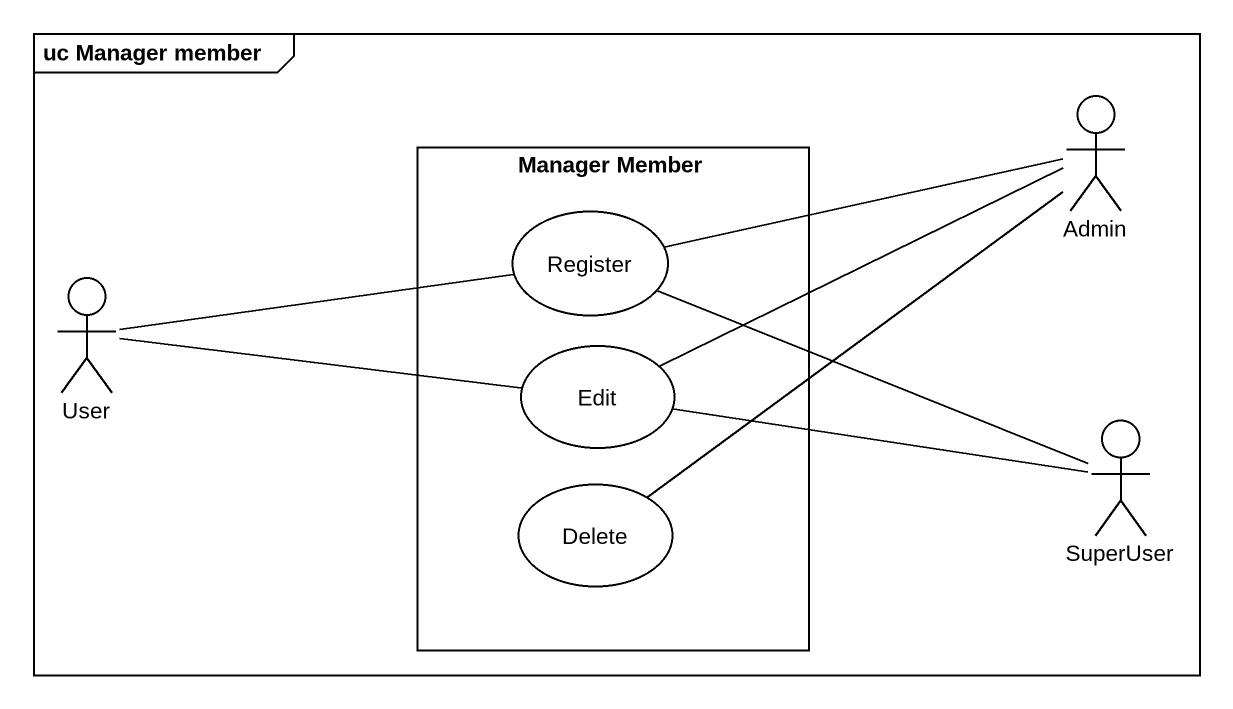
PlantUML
@startuml
mainframe uc Manager member
rectangle "Manager Member" as Manager_Member {
  usecase Register
  usecase Edit
  usecase Delete
}
actor Admin
actor User
actor SuperUser
Admin -left- Register
Admin -left- Edit
Admin -- Delete
Register -right- SuperUser
User -right- Register
User -right- Edit
Edit -right- SuperUser
@enduml
